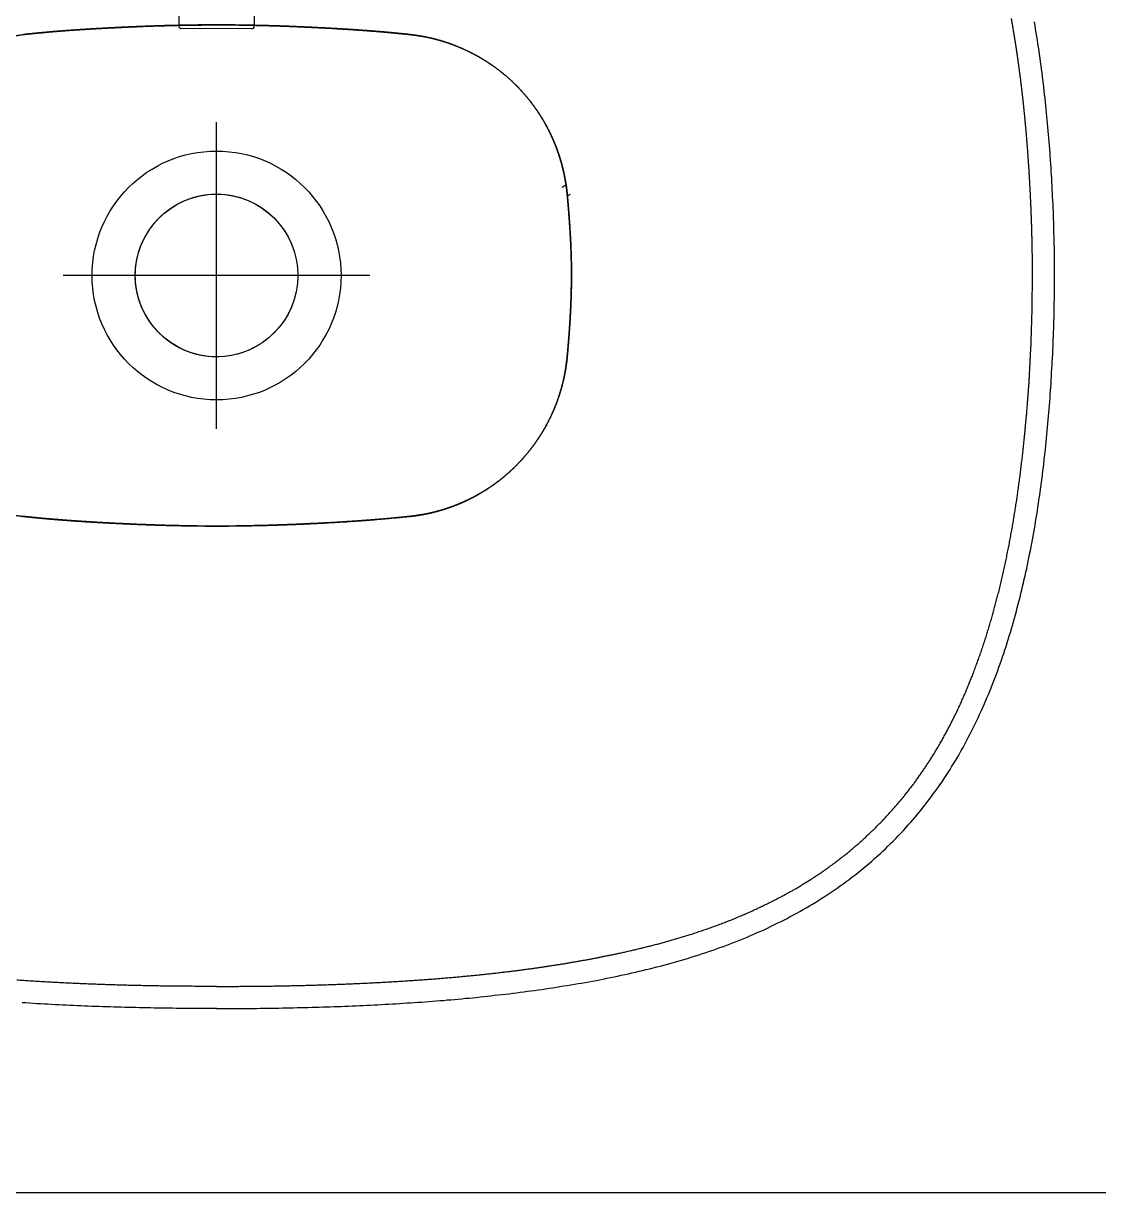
# Model space of a CAD drawing. Header units: millimetres. Extents: x 699029 to 727993, y 4486031 to 4516039.
# Drawn here: x 724199.14 to 724228.34, y 4490596.16 to 4490627.92 of the extents above; entities that cross this region are included whole.
import ezdxf

# ---------------------------------------------------------------- set-up
doc = ezdxf.new("R2010")
doc.units = ezdxf.units.MM
doc.set_wipeout_variables(frame=1)
for name, color, linetype in [('Deko_Ahsap01', 23, 'Continuous'), ('Deko_Ahsap02', 251, 'Continuous'), ('Piu_Vitrifiye', 143, 'Continuous')]:
    doc.layers.add(name, color=color, linetype=linetype)

# ---------------------------------------------------------------- blocks, each defined once
blk = doc.blocks.new('ebeveynlavabo')
at = {"layer": 'Piu_Vitrifiye'}
for p, q in [((8242.827, 560.237), (8242.724, 560.232)), ((8242.931, 560.242), (8242.827, 560.237)), ((8243.034, 560.247), (8242.931, 560.242)), ((8243.138, 560.252), (8243.034, 560.247)), ((8243.241, 560.257), (8243.138, 560.252)), ((8243.345, 560.262), (8243.241, 560.257)), ((8243.448, 560.266), (8243.345, 560.262)), ((8243.552, 560.27), (8243.448, 560.266)), ((8243.655, 560.274), (8243.552, 560.27)), ((8243.759, 560.279), (8243.655, 560.274)), ((8243.863, 560.282), (8243.759, 560.279)), ((8243.966, 560.286), (8243.863, 560.282)), ((8244.07, 560.29), (8243.966, 560.286)), ((8244.173, 560.293), (8244.07, 560.29)), ((8244.277, 560.297), (8244.173, 560.293)), ((8244.38, 560.3), (8244.277, 560.297)), ((8244.484, 560.303), (8244.38, 560.3)), ((8244.587, 560.305), (8244.484, 560.303)), ((8244.691, 560.308), (8244.587, 560.305)), ((8244.795, 560.311), (8244.691, 560.308)), ((8244.898, 560.314), (8244.795, 560.311)), ((8245.002, 560.316), (8244.898, 560.314)), ((8245.105, 560.319), (8245.002, 560.316)), ((8245.209, 560.321), (8245.105, 560.319)), ((8245.313, 560.323), (8245.209, 560.321)), ((8245.416, 560.325), (8245.313, 560.323)), ((8245.52, 560.327), (8245.416, 560.325)), ((8245.623, 560.329), (8245.52, 560.327)), ((8245.727, 560.33), (8245.623, 560.329)), ((8245.831, 560.331), (8245.727, 560.33)), ((8245.934, 560.333), (8245.831, 560.331)), ((8246.038, 560.334), (8245.934, 560.333)), ((8246.141, 560.335), (8246.038, 560.334)), ((8246.245, 560.337), (8246.141, 560.335)), ((8246.349, 560.338), (8246.245, 560.337)), ((8246.452, 560.339), (8246.349, 560.338)), ((8246.556, 560.339), (8246.452, 560.339)), ((8246.659, 560.34), (8246.556, 560.339)), ((8246.763, 560.34), (8246.659, 560.34)), ((8246.867, 560.341), (8246.763, 560.34)), ((8246.97, 560.341), (8246.867, 560.341)), ((8247.074, 560.341), (8246.97, 560.341)), ((8247.178, 560.342), (8247.074, 560.341)), ((8247.281, 560.342), (8247.178, 560.342)), ((8247.286, 560.342), (8247.39, 560.342)), ((8247.39, 560.342), (8247.494, 560.341)), ((8247.494, 560.341), (8247.597, 560.341)), ((8247.597, 560.341), (8247.701, 560.341)), ((8247.701, 560.341), (8247.804, 560.34)), ((8247.804, 560.34), (8247.908, 560.34)), ((8247.908, 560.34), (8248.012, 560.339)), ((8248.012, 560.339), (8248.115, 560.339)), ((8248.115, 560.339), (8248.219, 560.338)), ((8248.219, 560.338), (8248.323, 560.337)), ((8248.323, 560.337), (8248.426, 560.335)), ((8248.426, 560.335), (8248.53, 560.334)), ((8248.53, 560.334), (8248.633, 560.333)), ((8248.633, 560.333), (8248.737, 560.331)), ((8248.737, 560.331), (8248.841, 560.33)), ((8248.841, 560.33), (8248.944, 560.329)), ((8248.944, 560.329), (8249.048, 560.327)), ((8249.048, 560.327), (8249.151, 560.325)), ((8249.151, 560.325), (8249.255, 560.323)), ((8249.255, 560.323), (8249.359, 560.321)), ((8249.359, 560.321), (8249.462, 560.319)), ((8249.462, 560.319), (8249.566, 560.316)), ((8249.566, 560.316), (8249.669, 560.314)), ((8249.669, 560.314), (8249.773, 560.311)), ((8249.773, 560.311), (8249.877, 560.308)), ((8249.877, 560.308), (8249.98, 560.305)), ((8249.98, 560.305), (8250.084, 560.303)), ((8250.084, 560.303), (8250.187, 560.3)), ((8250.187, 560.3), (8250.291, 560.297)), ((8250.291, 560.297), (8250.394, 560.293)), ((8250.394, 560.293), (8250.498, 560.29)), ((8250.498, 560.29), (8250.601, 560.286)), ((8250.601, 560.286), (8250.705, 560.282)), ((8250.705, 560.282), (8250.809, 560.279)), ((8250.809, 560.279), (8250.912, 560.274)), ((8250.912, 560.274), (8251.016, 560.27)), ((8251.016, 560.27), (8251.119, 560.266)), ((8251.119, 560.266), (8251.223, 560.262)), ((8251.223, 560.262), (8251.326, 560.257)), ((8251.326, 560.257), (8251.43, 560.252)), ((8251.43, 560.252), (8251.533, 560.247)), ((8251.533, 560.247), (8251.637, 560.242)), ((8251.637, 560.242), (8251.74, 560.237)), ((8251.74, 560.237), (8251.844, 560.232)), ((8238.904, 559.909), (8238.802, 559.895)), ((8239.007, 559.921), (8238.904, 559.909)), ((8239.11, 559.933), (8239.007, 559.921)), ((8239.213, 559.944), (8239.11, 559.933)), ((8239.316, 559.956), (8239.213, 559.944)), ((8239.419, 559.967), (8239.316, 559.956)), ((8239.522, 559.979), (8239.419, 559.967)), ((8239.625, 559.99), (8239.522, 559.979)), ((8239.728, 560.002), (8239.625, 559.99)), ((8239.831, 560.013), (8239.728, 560.002)), ((8239.934, 560.024), (8239.831, 560.013)), ((8240.037, 560.034), (8239.934, 560.024)), ((8240.141, 560.043), (8240.037, 560.034)), ((8240.244, 560.052), (8240.141, 560.043)), ((8240.347, 560.062), (8240.244, 560.052)), ((8240.45, 560.071), (8240.347, 560.062)), ((8240.553, 560.081), (8240.45, 560.071)), ((8240.657, 560.09), (8240.553, 560.081)), ((8240.76, 560.099), (8240.657, 560.09)), ((8240.863, 560.109), (8240.76, 560.099)), ((8240.966, 560.117), (8240.863, 560.109)), ((8241.07, 560.125), (8240.966, 560.117)), ((8241.173, 560.133), (8241.07, 560.125)), ((8241.276, 560.141), (8241.173, 560.133)), ((8241.379, 560.149), (8241.276, 560.141)), ((8241.483, 560.156), (8241.379, 560.149)), ((8241.586, 560.163), (8241.483, 560.156)), ((8241.69, 560.17), (8241.586, 560.163)), ((8241.793, 560.177), (8241.69, 560.17)), ((8241.896, 560.184), (8241.793, 560.177)), ((8242, 560.19), (8241.896, 560.184)), ((8242.103, 560.197), (8242, 560.19)), ((8242.207, 560.203), (8242.103, 560.197)), ((8242.31, 560.209), (8242.207, 560.203)), ((8242.413, 560.215), (8242.31, 560.209)), ((8242.517, 560.221), (8242.413, 560.215)), ((8242.62, 560.226), (8242.517, 560.221)), ((8242.724, 560.232), (8242.62, 560.226)), ((8251.844, 560.232), (8251.947, 560.226)), ((8251.947, 560.226), (8252.051, 560.221)), ((8252.051, 560.221), (8252.154, 560.215)), ((8252.154, 560.215), (8252.258, 560.209)), ((8252.258, 560.209), (8252.361, 560.203)), ((8252.361, 560.203), (8252.464, 560.197)), ((8252.464, 560.197), (8252.568, 560.19)), ((8252.568, 560.19), (8252.671, 560.184)), ((8252.671, 560.184), (8252.775, 560.177)), ((8236.754, 559.582), (8236.652, 559.563)), ((8236.856, 559.6), (8236.754, 559.582)), ((8236.957, 559.619), (8236.856, 559.6)), ((8237.059, 559.637), (8236.957, 559.619)), ((8237.162, 559.654), (8237.059, 559.637)), ((8237.264, 559.67), (8237.162, 559.654)), ((8237.366, 559.686), (8237.264, 559.67)), ((8237.469, 559.703), (8237.366, 559.686)), ((8237.571, 559.719), (8237.469, 559.703)), ((8237.673, 559.736), (8237.571, 559.719)), ((8237.776, 559.752), (8237.673, 559.736)), ((8237.878, 559.769), (8237.776, 559.752)), ((8237.98, 559.785), (8237.878, 559.769)), ((8238.083, 559.799), (8237.98, 559.785)), ((8238.186, 559.812), (8238.083, 559.799)), ((8238.288, 559.826), (8238.186, 559.812)), ((8238.391, 559.84), (8238.288, 559.826)), ((8238.494, 559.854), (8238.391, 559.84)), ((8238.596, 559.868), (8238.494, 559.854)), ((8238.699, 559.882), (8238.596, 559.868)), ((8238.802, 559.895), (8238.699, 559.882)), ((8235.233, 559.262), (8235.132, 559.238)), ((8235.334, 559.286), (8235.233, 559.262)), ((8235.434, 559.311), (8235.334, 559.286)), ((8235.535, 559.335), (8235.434, 559.311)), ((8235.636, 559.357), (8235.535, 559.335)), ((8235.738, 559.379), (8235.636, 559.357)), ((8235.839, 559.4), (8235.738, 559.379)), ((8235.94, 559.422), (8235.839, 559.4)), ((8236.042, 559.443), (8235.94, 559.422)), ((8236.143, 559.464), (8236.042, 559.443)), ((8236.244, 559.486), (8236.143, 559.464)), ((8236.346, 559.506), (8236.244, 559.486)), ((8236.448, 559.525), (8236.346, 559.506)), ((8236.55, 559.544), (8236.448, 559.525)), ((8236.652, 559.563), (8236.55, 559.544)), ((8233.933, 558.912), (8233.833, 558.882)), ((8234.032, 558.941), (8233.933, 558.912)), ((8234.131, 558.971), (8234.032, 558.941)), ((8234.23, 559), (8234.131, 558.971)), ((8234.33, 559.03), (8234.23, 559)), ((8234.43, 559.057), (8234.33, 559.03)), ((8234.53, 559.084), (8234.43, 559.057)), ((8234.63, 559.111), (8234.53, 559.084)), ((8234.73, 559.138), (8234.63, 559.111)), ((8234.83, 559.165), (8234.73, 559.138)), ((8234.931, 559.189), (8234.83, 559.165)), ((8235.031, 559.214), (8234.931, 559.189)), ((8235.132, 559.238), (8235.031, 559.214)), ((8232.95, 558.582), (8232.853, 558.547)), ((8233.048, 558.618), (8232.95, 558.582)), ((8233.145, 558.653), (8233.048, 558.618)), ((8233.242, 558.689), (8233.145, 558.653)), ((8233.341, 558.721), (8233.242, 558.689)), ((8233.439, 558.754), (8233.341, 558.721)), ((8233.538, 558.786), (8233.439, 558.754)), ((8233.636, 558.819), (8233.538, 558.786)), ((8233.734, 558.851), (8233.636, 558.819)), ((8233.833, 558.882), (8233.734, 558.851)), ((8232.179, 558.278), (8232.085, 558.236)), ((8232.275, 558.318), (8232.179, 558.278)), ((8232.371, 558.357), (8232.275, 558.318)), ((8232.467, 558.396), (8232.371, 558.357)), ((8232.563, 558.435), (8232.467, 558.396)), ((8232.659, 558.473), (8232.563, 558.435)), ((8232.756, 558.511), (8232.659, 558.473)), ((8232.853, 558.547), (8232.756, 558.511)), ((8231.427, 557.93), (8231.334, 557.885)), ((8231.52, 557.976), (8231.427, 557.93)), ((8231.613, 558.022), (8231.52, 557.976)), ((8231.706, 558.067), (8231.613, 558.022)), ((8231.801, 558.11), (8231.706, 558.067)), ((8231.895, 558.152), (8231.801, 558.11)), ((8231.99, 558.194), (8231.895, 558.152)), ((8232.085, 558.236), (8231.99, 558.194)), ((8230.785, 557.593), (8230.694, 557.543)), ((8230.876, 557.643), (8230.785, 557.593)), ((8230.967, 557.692), (8230.876, 557.643)), ((8231.058, 557.742), (8230.967, 557.692)), ((8231.149, 557.791), (8231.058, 557.742)), ((8231.241, 557.839), (8231.149, 557.791)), ((8231.334, 557.885), (8231.241, 557.839)), ((8230.25, 557.276), (8230.163, 557.22)), ((8230.338, 557.332), (8230.25, 557.276)), ((8230.427, 557.385), (8230.338, 557.332)), ((8230.516, 557.438), (8230.427, 557.385)), ((8230.605, 557.49), (8230.516, 557.438)), ((8230.694, 557.543), (8230.605, 557.49)), ((8229.732, 556.933), (8229.647, 556.873)), ((8229.818, 556.992), (8229.732, 556.933)), ((8229.903, 557.051), (8229.818, 556.992)), ((8229.989, 557.108), (8229.903, 557.051)), ((8230.076, 557.164), (8229.989, 557.108)), ((8230.163, 557.22), (8230.076, 557.164)), ((8229.314, 556.627), (8229.231, 556.565)), ((8229.397, 556.689), (8229.314, 556.627)), ((8229.48, 556.751), (8229.397, 556.689)), ((8229.563, 556.813), (8229.48, 556.751)), ((8229.647, 556.873), (8229.563, 556.813)), ((8228.909, 556.304), (8228.831, 556.236)), ((8228.99, 556.369), (8228.909, 556.304)), ((8229.07, 556.434), (8228.99, 556.369)), ((8229.151, 556.5), (8229.07, 556.434)), ((8229.231, 556.565), (8229.151, 556.5)), ((8228.52, 555.962), (8228.445, 555.89)), ((8228.597, 556.031), (8228.52, 555.962)), ((8228.675, 556.1), (8228.597, 556.031)), ((8228.753, 556.168), (8228.675, 556.1)), ((8228.831, 556.236), (8228.753, 556.168)), ((8228.22, 555.676), (8228.148, 555.602)), ((8228.295, 555.748), (8228.22, 555.676)), ((8228.37, 555.819), (8228.295, 555.748)), ((8228.445, 555.89), (8228.37, 555.819)), ((8227.861, 555.303), (8227.791, 555.226)), ((8227.931, 555.379), (8227.861, 555.303)), ((8228.003, 555.453), (8227.931, 555.379)), ((8228.075, 555.528), (8228.003, 555.453)), ((8228.148, 555.602), (8228.075, 555.528)), ((8227.585, 554.994), (8227.518, 554.914)), ((8227.653, 555.072), (8227.585, 554.994)), ((8227.722, 555.149), (8227.653, 555.072)), ((8227.791, 555.226), (8227.722, 555.149)), ((8227.32, 554.675), (8227.256, 554.593)), ((8227.386, 554.755), (8227.32, 554.675)), ((8227.452, 554.835), (8227.386, 554.755)), ((8227.518, 554.914), (8227.452, 554.835)), ((8227.067, 554.347), (8227.006, 554.263)), ((8227.13, 554.429), (8227.067, 554.347)), ((8227.193, 554.511), (8227.13, 554.429)), ((8227.256, 554.593), (8227.193, 554.511)), ((8226.826, 554.01), (8226.767, 553.924)), ((8226.886, 554.094), (8226.826, 554.01)), ((8226.946, 554.178), (8226.886, 554.094)), ((8227.006, 554.263), (8226.946, 554.178)), ((8226.596, 553.665), (8226.54, 553.577)), ((8226.653, 553.751), (8226.596, 553.665)), ((8226.71, 553.838), (8226.653, 553.751)), ((8226.767, 553.924), (8226.71, 553.838)), ((8226.378, 553.312), (8226.324, 553.224)), ((8226.432, 553.401), (8226.378, 553.312)), ((8226.486, 553.489), (8226.432, 553.401)), ((8226.54, 553.577), (8226.486, 553.489)), ((8226.223, 553.043), (8226.172, 552.953)), ((8226.273, 553.133), (8226.223, 553.043)), ((8226.324, 553.224), (8226.273, 553.133)), ((8226.025, 552.679), (8225.978, 552.587)), ((8226.072, 552.771), (8226.025, 552.679)), ((8226.121, 552.863), (8226.072, 552.771)), ((8226.172, 552.953), (8226.121, 552.863)), ((8225.836, 552.31), (8225.793, 552.216)), ((8225.883, 552.402), (8225.836, 552.31)), ((8225.93, 552.495), (8225.883, 552.402)), ((8225.978, 552.587), (8225.93, 552.495)), ((8225.705, 552.028), (8225.661, 551.934)), ((8225.749, 552.122), (8225.705, 552.028)), ((8225.793, 552.216), (8225.749, 552.122)), ((8225.537, 551.649), (8225.496, 551.554)), ((8225.577, 551.745), (8225.537, 551.649)), ((8225.618, 551.84), (8225.577, 551.745)), ((8225.661, 551.934), (8225.618, 551.84)), ((8225.416, 551.363), (8225.377, 551.267)), ((8225.456, 551.458), (8225.416, 551.363)), ((8225.496, 551.554), (8225.456, 551.458)), ((8225.266, 550.977), (8225.229, 550.88)), ((8225.303, 551.073), (8225.266, 550.977)), ((8225.34, 551.17), (8225.303, 551.073)), ((8225.377, 551.267), (8225.34, 551.17)), ((8225.158, 550.685), (8225.124, 550.587)), ((8225.192, 550.783), (8225.158, 550.685)), ((8225.229, 550.88), (8225.192, 550.783)), ((8225.055, 550.392), (8225.021, 550.294)), ((8225.09, 550.489), (8225.055, 550.392)), ((8225.124, 550.587), (8225.09, 550.489)), ((8224.927, 549.998), (8224.895, 549.899)), ((8224.958, 550.096), (8224.927, 549.998)), ((8224.989, 550.195), (8224.958, 550.096)), ((8225.021, 550.294), (8224.989, 550.195)), ((8224.834, 549.701), (8224.805, 549.601)), ((8224.864, 549.8), (8224.834, 549.701)), ((8224.895, 549.899), (8224.864, 549.8)), ((8224.748, 549.402), (8224.719, 549.303)), ((8224.777, 549.502), (8224.748, 549.402)), ((8224.805, 549.601), (8224.777, 549.502)), ((8224.638, 549.003), (8224.612, 548.902)), ((8224.664, 549.103), (8224.638, 549.003)), ((8224.691, 549.203), (8224.664, 549.103)), ((8224.719, 549.303), (8224.691, 549.203)), ((8224.559, 548.702), (8224.535, 548.601)), ((8224.586, 548.802), (8224.559, 548.702)), ((8224.612, 548.902), (8224.586, 548.802)), ((8224.488, 548.399), (8224.465, 548.299)), ((8224.512, 548.5), (8224.488, 548.399)), ((8224.535, 548.601), (8224.512, 548.5)), ((8224.417, 548.097), (8224.394, 547.996)), ((8224.441, 548.198), (8224.417, 548.097)), ((8224.465, 548.299), (8224.441, 548.198)), ((8224.331, 547.691), (8224.31, 547.59)), ((8224.351, 547.793), (8224.331, 547.691)), ((8224.372, 547.895), (8224.351, 547.793)), ((8224.394, 547.996), (8224.372, 547.895)), ((8224.269, 547.387), (8224.248, 547.285)), ((8224.289, 547.488), (8224.269, 547.387)), ((8224.31, 547.59), (8224.289, 547.488)), ((8224.21, 547.082), (8224.192, 546.98)), ((8224.229, 547.184), (8224.21, 547.082)), ((8224.248, 547.285), (8224.229, 547.184)), ((8224.156, 546.775), (8224.138, 546.673)), ((8224.174, 546.878), (8224.156, 546.775)), ((8224.192, 546.98), (8224.174, 546.878)), ((8224.087, 546.367), (8224.072, 546.264)), ((8224.103, 546.469), (8224.087, 546.367)), ((8224.12, 546.571), (8224.103, 546.469)), ((8224.138, 546.673), (8224.12, 546.571)), ((8224.04, 546.06), (8224.025, 545.957)), ((8224.056, 546.162), (8224.04, 546.06)), ((8224.072, 546.264), (8224.056, 546.162)), ((8223.994, 545.752), (8223.98, 545.649)), ((8224.009, 545.855), (8223.994, 545.752)), ((8224.025, 545.957), (8224.009, 545.855)), ((8223.953, 545.444), (8223.94, 545.341)), ((8223.967, 545.547), (8223.953, 545.444)), ((8223.98, 545.649), (8223.967, 545.547)), ((8223.9, 545.033), (8223.889, 544.93)), ((8223.913, 545.136), (8223.9, 545.033)), ((8223.927, 545.238), (8223.913, 545.136)), ((8223.94, 545.341), (8223.927, 545.238)), ((8223.866, 544.724), (8223.854, 544.621)), ((8223.877, 544.827), (8223.866, 544.724)), ((8223.889, 544.93), (8223.877, 544.827)), ((8223.831, 544.415), (8223.82, 544.312)), ((8223.843, 544.518), (8223.831, 544.415)), ((8223.854, 544.621), (8223.843, 544.518)), ((8223.801, 544.106), (8223.791, 544.003)), ((8223.81, 544.209), (8223.801, 544.106)), ((8223.82, 544.312), (8223.81, 544.209)), ((8223.772, 543.796), (8223.763, 543.693)), ((8223.782, 543.899), (8223.772, 543.796)), ((8223.791, 544.003), (8223.782, 543.899)), ((8223.737, 543.383), (8223.729, 543.28)), ((8223.745, 543.487), (8223.737, 543.383)), ((8223.753, 543.59), (8223.745, 543.487)), ((8223.763, 543.693), (8223.753, 543.59)), ((8223.713, 543.073), (8223.705, 542.97)), ((8223.721, 543.177), (8223.713, 543.073)), ((8223.729, 543.28), (8223.721, 543.177)), ((8223.691, 542.763), (8223.685, 542.66)), ((8223.698, 542.867), (8223.691, 542.763)), ((8223.705, 542.97), (8223.698, 542.867)), ((8223.673, 542.453), (8223.667, 542.35)), ((8223.679, 542.556), (8223.673, 542.453)), ((8223.685, 542.66), (8223.679, 542.556)), ((8223.655, 542.143), (8223.649, 542.039)), ((8223.661, 542.246), (8223.655, 542.143)), ((8223.667, 542.35), (8223.661, 542.246)), ((8223.633, 541.729), (8223.629, 541.625)), ((8223.637, 541.832), (8223.633, 541.729)), ((8223.643, 541.936), (8223.637, 541.832)), ((8223.649, 542.039), (8223.643, 541.936)), ((8223.621, 541.418), (8223.617, 541.315)), ((8223.625, 541.522), (8223.621, 541.418)), ((8223.629, 541.625), (8223.625, 541.522)), ((8223.609, 541.108), (8223.605, 541.004)), ((8223.613, 541.211), (8223.609, 541.108)), ((8223.617, 541.315), (8223.613, 541.211)), ((8223.599, 540.797), (8223.597, 540.693)), ((8223.601, 540.9), (8223.599, 540.797)), ((8223.605, 541.004), (8223.601, 540.9)), ((8223.594, 540.486), (8223.592, 540.382)), ((8223.596, 540.59), (8223.594, 540.486)), ((8223.597, 540.693), (8223.596, 540.59)), ((8223.587, 540.072), (8223.585, 539.968)), ((8223.588, 540.175), (8223.587, 540.072)), ((8223.59, 540.279), (8223.588, 540.175)), ((8223.592, 540.382), (8223.59, 540.279)), ((8223.585, 539.968), (8223.584, 539.864)), ((8223.584, 539.864), (8223.584, 539.761)), ((8223.584, 539.761), (8223.585, 539.657)), ((8223.585, 539.657), (8223.585, 539.554)), ((8223.585, 539.554), (8223.586, 539.45)), ((8223.586, 539.45), (8223.586, 539.346)), ((8223.586, 539.346), (8223.587, 539.243)), ((8223.587, 539.243), (8223.587, 539.139)), ((8223.587, 539.139), (8223.587, 539.036)), ((8223.587, 539.036), (8223.588, 538.932)), ((8223.588, 538.932), (8223.59, 538.828)), ((8223.59, 538.828), (8223.593, 538.725)), ((8223.593, 538.725), (8223.595, 538.621)), ((8223.595, 538.621), (8223.598, 538.518)), ((8223.598, 538.518), (8223.601, 538.414)), ((8223.601, 538.414), (8223.603, 538.31)), ((8223.603, 538.31), (8223.606, 538.207)), ((8223.606, 538.207), (8223.609, 538.103)), ((8223.609, 538.103), (8223.611, 538)), ((8223.611, 538), (8223.615, 537.896)), ((8223.615, 537.896), (8223.619, 537.793)), ((8223.619, 537.793), (8223.624, 537.689)), ((8223.624, 537.689), (8223.629, 537.586)), ((8223.629, 537.586), (8223.634, 537.482)), ((8223.634, 537.482), (8223.639, 537.379)), ((8223.639, 537.379), (8223.643, 537.275)), ((8223.643, 537.275), (8223.648, 537.172)), ((8223.648, 537.172), (8223.653, 537.068)), ((8237.363, 537.352), (8237.275, 537.31)), ((8223.653, 537.068), (8223.658, 536.965)), ((8223.658, 536.965), (8223.664, 536.861)), ((8223.664, 536.861), (8223.671, 536.758)), ((8223.671, 536.758), (8223.678, 536.654)), ((8223.678, 536.654), (8223.685, 536.551)), ((8223.685, 536.551), (8223.692, 536.448)), ((8223.692, 536.448), (8223.698, 536.344)), ((8223.698, 536.344), (8223.705, 536.241)), ((8223.705, 536.241), (8223.712, 536.137)), ((8223.712, 536.137), (8223.719, 536.034)), ((8223.719, 536.034), (8223.727, 535.931)), ((8223.727, 535.931), (8223.736, 535.827)), ((8223.736, 535.827), (8223.745, 535.724)), ((8223.745, 535.724), (8223.754, 535.621)), ((8223.754, 535.621), (8223.763, 535.518)), ((8223.763, 535.518), (8223.772, 535.415)), ((8223.772, 535.415), (8223.781, 535.311)), ((8223.781, 535.311), (8223.791, 535.208)), ((8223.791, 535.208), (8223.8, 535.105)), ((8223.8, 535.105), (8223.809, 535.002)), ((8223.809, 535.002), (8223.82, 534.899)), ((8223.82, 534.899), (8223.831, 534.796)), ((8223.831, 534.796), (8223.843, 534.693)), ((8223.843, 534.693), (8223.855, 534.59)), ((8223.855, 534.59), (8223.866, 534.487)), ((8223.866, 534.487), (8223.878, 534.384)), ((8223.878, 534.384), (8223.89, 534.281)), ((8223.89, 534.281), (8223.901, 534.178)), ((8223.901, 534.178), (8223.913, 534.075)), ((8223.913, 534.075), (8223.925, 533.972)), ((8223.925, 533.972), (8223.939, 533.869)), ((8223.939, 533.869), (8223.953, 533.767)), ((8223.953, 533.767), (8223.967, 533.664)), ((8223.967, 533.664), (8223.981, 533.561)), ((8223.981, 533.561), (8223.995, 533.459)), ((8223.995, 533.459), (8224.009, 533.356)), ((8224.009, 533.356), (8224.023, 533.253)), ((8224.023, 533.253), (8224.039, 533.151)), ((8224.039, 533.151), (8224.055, 533.049)), ((8224.055, 533.049), (8224.072, 532.946)), ((8224.072, 532.946), (8224.088, 532.844)), ((8224.088, 532.844), (8224.104, 532.742)), ((8224.104, 532.742), (8224.12, 532.639)), ((8224.12, 532.639), (8224.136, 532.537)), ((8224.136, 532.537), (8224.155, 532.435))]:
    blk.add_line(p, q, dxfattribs=at)
at = {"layer": 'Piu_Vitrifiye', "ltscale": 2}
for p, q in [((8247.284, 543.941), (8247.284, 535.271)), ((8242.946, 539.606), (8251.616, 539.606))]:
    blk.add_line(p, q, dxfattribs=at)
at = {"layer": 'Piu_Vitrifiye', "color": 155, "linetype": 'Continuous', "lineweight": 18}
blk.add_line((8247.281, 535.937), (8247.281, 536.106), dxfattribs=at)
at = {"layer": 'Piu_Vitrifiye'}
for radius in [3.519, 2.3]:
    blk.add_circle((8247.281, 539.606), radius, dxfattribs=at)
at = {"layer": 'Piu_Vitrifiye', "color": 155, "linetype": 'Continuous', "lineweight": 18}
for start, end in [(90, 180), (0, 90)]:
    blk.add_arc((8247.281, 539.606), 2.3, start, end, dxfattribs=at)
at = {"layer": 'Piu_Vitrifiye'}
for points in [[(8242.283, 559.58), (8241.64, 559.539)], [(8242.927, 559.615), (8242.283, 559.58)], [(8243.612, 559.646), (8242.927, 559.615)], [(8244.297, 559.671), (8243.612, 559.646)], [(8245.022, 559.691), (8244.297, 559.671)], [(8245.748, 559.704), (8245.022, 559.691)], [(8246.515, 559.712), (8245.748, 559.704)], [(8247.281, 559.716), (8246.515, 559.712)], [(8247.286, 559.716), (8248.053, 559.712)], [(8248.053, 559.712), (8248.819, 559.704)], [(8248.819, 559.704), (8249.545, 559.691)], [(8249.545, 559.691), (8250.271, 559.671)], [(8250.271, 559.671), (8250.956, 559.646)], [(8250.956, 559.646), (8251.64, 559.615)], [(8251.64, 559.615), (8252.284, 559.58)], [(8252.284, 559.58), (8252.927, 559.539)], [(8238.795, 559.266), (8238.277, 559.196)], [(8239.315, 559.328), (8238.795, 559.266)], [(8239.875, 559.389), (8239.315, 559.328)], [(8240.436, 559.443), (8239.875, 559.389)], [(8241.038, 559.494), (8240.436, 559.443)], [(8241.64, 559.539), (8241.038, 559.494)], [(8236.694, 558.938), (8235.908, 558.779)], [(8237.484, 559.076), (8236.694, 558.938)], [(8238.277, 559.196), (8237.484, 559.076)], [(8235.39, 558.661), (8234.874, 558.533)], [(8235.908, 558.779), (8235.39, 558.661)], [(8234.362, 558.392), (8233.853, 558.237)], [(8234.874, 558.533), (8234.362, 558.392)], [(8233.293, 558.047), (8232.739, 557.838)], [(8233.853, 558.237), (8233.293, 558.047)], [(8232.194, 557.607), (8231.659, 557.355)], [(8232.739, 557.838), (8232.194, 557.607)], [(8231.659, 557.355), (8231.271, 557.154)], [(8230.89, 556.941), (8230.517, 556.714)], [(8231.271, 557.154), (8230.89, 556.941)], [(8230.517, 556.714), (8230.153, 556.474)], [(8230.153, 556.474), (8229.798, 556.219)], [(8229.443, 555.943), (8229.1, 555.651)], [(8229.798, 556.219), (8229.443, 555.943)], [(8229.1, 555.651), (8228.769, 555.346)], [(8228.769, 555.346), (8228.451, 555.027)], [(8228.451, 555.027), (8228.146, 554.696)], [(8228.146, 554.696), (8227.85, 554.346)], [(8227.85, 554.346), (8227.569, 553.985)], [(8227.569, 553.985), (8227.303, 553.612)], [(8227.303, 553.612), (8227.052, 553.23)], [(8227.052, 553.23), (8226.816, 552.838)], [(8226.816, 552.838), (8226.557, 552.364)], [(8226.557, 552.364), (8226.317, 551.88)], [(8226.317, 551.88), (8226.097, 551.386)], [(8226.097, 551.386), (8225.894, 550.886)], [(8225.894, 550.886), (8225.687, 550.323)], [(8225.687, 550.323), (8225.499, 549.754)], [(8225.499, 549.754), (8225.329, 549.18)], [(8225.329, 549.18), (8225.175, 548.601)], [(8225.175, 548.601), (8225.017, 547.936)], [(8225.017, 547.936), (8224.878, 547.268)], [(8224.878, 547.268), (8224.756, 546.596)], [(8245.45, 546.661), (8245.908, 546.675)], [(8246.521, 546.689), (8245.762, 546.671)], [(8245.908, 546.675), (8246.365, 546.686)], [(8246.365, 546.686), (8246.823, 546.693)], [(8247.28, 546.695), (8246.521, 546.689)], [(8246.823, 546.693), (8247.28, 546.695)], [(8247.281, 546.695), (8247.28, 546.695)], [(8247.28, 546.695), (8247.282, 546.695)], [(8247.283, 546.695), (8247.281, 546.695)], [(8247.282, 546.695), (8247.74, 546.693)], [(8248.041, 546.689), (8247.283, 546.695)], [(8247.74, 546.693), (8248.197, 546.686)], [(8248.8, 546.671), (8248.041, 546.689)], [(8248.197, 546.686), (8248.655, 546.675)], [(8248.655, 546.675), (8249.112, 546.661)], [(8224.756, 546.596), (8224.649, 545.921)], [(8241.196, 546.316), (8241.403, 546.36)], [(8241.365, 546.352), (8241.253, 546.329)], [(8241.478, 546.374), (8241.365, 546.352)], [(8241.403, 546.36), (8241.611, 546.394)], [(8241.591, 546.392), (8241.478, 546.374)], [(8241.705, 546.408), (8241.591, 546.392)], [(8241.611, 546.394), (8241.82, 546.422)], [(8241.82, 546.422), (8241.705, 546.408)], [(8242.438, 546.48), (8241.82, 546.422)], [(8241.82, 546.422), (8241.866, 546.427)], [(8241.866, 546.427), (8241.912, 546.431)], [(8241.912, 546.431), (8241.969, 546.437)], [(8241.969, 546.437), (8242.026, 546.443)], [(8242.026, 546.443), (8242.14, 546.454)], [(8242.14, 546.454), (8242.253, 546.465)], [(8242.253, 546.465), (8242.481, 546.486)], [(8243.056, 546.533), (8242.438, 546.48)], [(8242.481, 546.486), (8242.709, 546.505)], [(8242.709, 546.505), (8242.937, 546.523)], [(8242.937, 546.523), (8243.165, 546.54)], [(8243.638, 546.572), (8243.056, 546.533)], [(8243.165, 546.54), (8243.394, 546.556)], [(8243.394, 546.556), (8243.622, 546.571)], [(8243.622, 546.571), (8243.921, 546.59)], [(8244.221, 546.606), (8243.638, 546.572)], [(8243.921, 546.59), (8244.221, 546.606)], [(8244.607, 546.626), (8244.221, 546.606)], [(8244.221, 546.606), (8244.378, 546.615)], [(8244.378, 546.615), (8244.536, 546.622)], [(8244.536, 546.622), (8244.993, 546.643)], [(8244.994, 546.643), (8244.607, 546.626)], [(8244.993, 546.643), (8245.45, 546.661)], [(8245.378, 546.659), (8244.994, 546.643)], [(8245.762, 546.671), (8245.378, 546.659)], [(8249.184, 546.659), (8248.8, 546.671)], [(8249.112, 546.661), (8249.569, 546.643)], [(8249.568, 546.643), (8249.184, 546.659)], [(8249.955, 546.626), (8249.568, 546.643)], [(8249.569, 546.643), (8250.027, 546.622)], [(8250.341, 546.606), (8249.955, 546.626)], [(8250.027, 546.622), (8250.184, 546.615)], [(8250.184, 546.615), (8250.341, 546.606)], [(8250.341, 546.606), (8250.641, 546.59)], [(8250.568, 546.594), (8250.341, 546.606)], [(8250.794, 546.581), (8250.568, 546.594)], [(8250.641, 546.59), (8250.94, 546.571)], [(8251.027, 546.567), (8250.794, 546.581)], [(8250.94, 546.571), (8251.169, 546.556)], [(8251.259, 546.551), (8251.027, 546.567)], [(8251.169, 546.556), (8251.397, 546.54)], [(8251.499, 546.534), (8251.259, 546.551)], [(8251.397, 546.54), (8251.625, 546.523)], [(8251.738, 546.516), (8251.499, 546.534)], [(8251.625, 546.523), (8251.853, 546.505)], [(8251.985, 546.496), (8251.738, 546.516)], [(8251.853, 546.505), (8252.081, 546.486)], [(8252.232, 546.473), (8251.985, 546.496)], [(8252.081, 546.486), (8252.309, 546.465)], [(8252.487, 546.448), (8252.232, 546.473)], [(8252.309, 546.465), (8252.423, 546.454)], [(8252.423, 546.454), (8252.536, 546.443)], [(8252.743, 546.422), (8252.487, 546.448)], [(8252.536, 546.443), (8252.593, 546.437)], [(8252.593, 546.437), (8252.65, 546.431)], [(8252.65, 546.431), (8252.696, 546.427)], [(8252.696, 546.427), (8252.743, 546.422)], [(8252.743, 546.422), (8252.764, 546.419)], [(8252.961, 546.391), (8252.743, 546.422)], [(8240.212, 545.972), (8240.321, 546.021)], [(8240.388, 546.05), (8240.284, 546.005)], [(8240.321, 546.021), (8240.431, 546.068)], [(8240.493, 546.093), (8240.388, 546.05)], [(8240.431, 546.068), (8240.485, 546.091)], [(8240.485, 546.091), (8240.54, 546.112)], [(8240.598, 546.134), (8240.493, 546.093)], [(8240.54, 546.112), (8240.595, 546.133)], [(8240.595, 546.133), (8240.651, 546.154)], [(8240.705, 546.173), (8240.598, 546.134)], [(8240.651, 546.154), (8240.821, 546.211)], [(8240.813, 546.209), (8240.705, 546.173)], [(8240.922, 546.242), (8240.813, 546.209)], [(8240.821, 546.211), (8240.992, 546.263)], [(8241.031, 546.274), (8240.922, 546.242)], [(8240.992, 546.263), (8241.196, 546.316)], [(8241.142, 546.302), (8241.031, 546.274)], [(8241.253, 546.329), (8241.142, 546.302)], [(8224.649, 545.921), (8224.556, 545.244)], [(8239.69, 545.686), (8239.596, 545.625)], [(8239.649, 545.66), (8239.832, 545.772)], [(8239.786, 545.744), (8239.69, 545.686)], [(8239.883, 545.801), (8239.786, 545.744)], [(8239.832, 545.772), (8239.925, 545.825)], [(8239.981, 545.855), (8239.883, 545.801)], [(8239.925, 545.825), (8240.02, 545.876)], [(8240.081, 545.907), (8239.981, 545.855)], [(8240.02, 545.876), (8240.115, 545.925)], [(8240.182, 545.957), (8240.081, 545.907)], [(8240.115, 545.925), (8240.212, 545.972)], [(8240.284, 546.005), (8240.182, 545.957)], [(8239.026, 545.189), (8239.244, 545.371)], [(8239.234, 545.363), (8239.148, 545.293)], [(8239.322, 545.432), (8239.234, 545.363)], [(8239.244, 545.371), (8239.471, 545.541)], [(8239.412, 545.498), (8239.322, 545.432)], [(8239.503, 545.563), (8239.412, 545.498)], [(8239.471, 545.541), (8239.649, 545.66)], [(8239.596, 545.625), (8239.503, 545.563)], [(8224.556, 545.244), (8224.475, 544.566)], [(8238.819, 544.994), (8239.026, 545.189)], [(8238.899, 545.072), (8238.819, 544.994)], [(8238.98, 545.147), (8238.899, 545.072)], [(8239.063, 545.221), (8238.98, 545.147)], [(8239.148, 545.293), (8239.063, 545.221)], [(8238.435, 544.565), (8238.621, 544.785)], [(8238.669, 544.838), (8238.525, 544.675)], [(8238.621, 544.785), (8238.819, 544.994)], [(8238.819, 544.994), (8238.669, 544.838)], [(8224.475, 544.566), (8224.378, 543.577)], [(8238.389, 544.506), (8238.26, 544.332)], [(8238.261, 544.334), (8238.435, 544.565)], [(8238.525, 544.675), (8238.389, 544.506)], [(8237.956, 543.845), (8238.102, 544.094)], [(8238.139, 544.152), (8238.026, 543.967)], [(8238.102, 544.094), (8238.261, 544.334)], [(8238.26, 544.332), (8238.139, 544.152)], [(8237.921, 543.778), (8237.824, 543.584)], [(8237.826, 543.588), (8237.956, 543.845)], [(8238.026, 543.967), (8237.921, 543.778)], [(8224.378, 543.577), (8224.303, 542.586)], [(8237.736, 543.386), (8237.656, 543.185)], [(8237.658, 543.188), (8237.737, 543.39)], [(8237.824, 543.584), (8237.736, 543.386)], [(8237.737, 543.39), (8237.826, 543.588)], [(8237.656, 543.185), (8237.586, 542.98)], [(8237.587, 542.983), (8237.658, 543.188)], [(8237.524, 542.773), (8237.471, 542.563)], [(8237.472, 542.565), (8237.525, 542.776)], [(8237.586, 542.98), (8237.524, 542.773)], [(8237.525, 542.776), (8237.587, 542.983)], [(8224.303, 542.586), (8224.251, 541.594)], [(8237.471, 542.563), (8237.427, 542.351)], [(8237.428, 542.353), (8237.472, 542.565)], [(8237.395, 542.138), (8237.368, 541.923)], [(8237.379, 542.031), (8237.386, 542.085)], [(8237.386, 542.085), (8237.393, 542.139)], [(8237.393, 542.139), (8237.401, 542.192)], [(8237.427, 542.351), (8237.395, 542.138)], [(8237.401, 542.192), (8237.409, 542.246)], [(8237.409, 542.246), (8237.418, 542.299)], [(8237.418, 542.299), (8237.428, 542.353)], [(8237.333, 541.539), (8237.368, 541.923)], [(8237.35, 541.73), (8237.334, 541.538)], [(8237.368, 541.923), (8237.35, 541.73)], [(8237.368, 541.923), (8237.373, 541.977)], [(8237.373, 541.977), (8237.379, 542.031)], [(8224.251, 541.594), (8224.219, 540.601)], [(8237.304, 541.154), (8237.333, 541.539)], [(8237.334, 541.538), (8237.318, 541.346)], [(8237.304, 541.154), (8237.281, 540.781)], [(8237.283, 540.838), (8237.304, 541.154)], [(8237.318, 541.346), (8237.304, 541.154)], [(8237.281, 540.781), (8237.262, 540.408)], [(8237.266, 540.521), (8237.283, 540.838)], [(8224.219, 540.601), (8224.209, 539.608)], [(8237.25, 540.064), (8237.266, 540.521)], [(8237.262, 540.408), (8237.25, 540.007)], [(8237.244, 539.606), (8237.25, 540.064)], [(8237.25, 540.007), (8237.244, 539.606)], [(8224.209, 539.608), (8224.209, 539.606)], [(8224.209, 539.606), (8224.21, 539.339)], [(8237.244, 539.606), (8237.246, 539.402)], [(8237.25, 539.148), (8237.244, 539.606)], [(8237.246, 539.402), (8237.249, 539.199)], [(8224.21, 539.339), (8224.212, 539.073)], [(8224.212, 539.073), (8224.216, 538.81)], [(8237.249, 539.199), (8237.254, 539.002)], [(8237.266, 538.691), (8237.25, 539.148)], [(8224.216, 538.81), (8224.222, 538.548)], [(8237.254, 539.002), (8237.261, 538.805)], [(8237.261, 538.805), (8237.27, 538.615)], [(8224.222, 538.548), (8224.228, 538.29)], [(8237.292, 538.234), (8237.266, 538.691)], [(8237.27, 538.615), (8237.28, 538.425)], [(8237.28, 538.425), (8237.292, 538.242)], [(8224.228, 538.29), (8224.237, 538.032)], [(8237.292, 538.242), (8237.304, 538.058)], [(8237.325, 537.778), (8237.292, 538.234)], [(8224.237, 538.032), (8224.246, 537.778)], [(8224.246, 537.778), (8224.257, 537.525)], [(8237.304, 538.058), (8237.318, 537.873)], [(8237.318, 537.873), (8237.332, 537.688)], [(8237.335, 537.664), (8237.325, 537.778)], [(8224.257, 537.525), (8224.269, 537.275)], [(8237.332, 537.688), (8237.35, 537.489)], [(8237.344, 537.55), (8237.335, 537.664)], [(8237.354, 537.436), (8237.344, 537.55)], [(8237.35, 537.489), (8237.368, 537.289)], [(8237.365, 537.322), (8237.354, 537.436)], [(8224.269, 537.275), (8224.282, 537.026)], [(8237.37, 537.265), (8237.365, 537.322)], [(8237.368, 537.289), (8237.381, 537.175)], [(8237.376, 537.208), (8237.37, 537.265)], [(8237.383, 537.151), (8237.376, 537.208)], [(8237.381, 537.175), (8237.396, 537.06)], [(8237.39, 537.094), (8237.383, 537.151)], [(8237.407, 536.981), (8237.39, 537.094)], [(8237.504, 537.108), (8237.435, 537.064)], [(8224.282, 537.026), (8224.296, 536.782)], [(8224.296, 536.782), (8224.311, 536.537)], [(8237.396, 537.06), (8237.414, 536.947)], [(8237.426, 536.868), (8237.407, 536.981)], [(8237.435, 537.064), (8237.414, 537.05)], [(8237.414, 536.947), (8237.434, 536.833)], [(8237.472, 536.644), (8237.426, 536.868)], [(8237.434, 536.833), (8237.457, 536.721)], [(8224.311, 536.537), (8224.328, 536.297)], [(8237.457, 536.721), (8237.482, 536.609)], [(8237.529, 536.422), (8237.472, 536.644)], [(8237.482, 536.609), (8237.51, 536.498)], [(8237.51, 536.498), (8237.541, 536.387)], [(8237.595, 536.203), (8237.529, 536.422)], [(8224.328, 536.297), (8224.345, 536.056)], [(8237.541, 536.387), (8237.574, 536.277)], [(8237.574, 536.277), (8237.609, 536.168)], [(8237.671, 535.988), (8237.595, 536.203)], [(8237.609, 536.168), (8237.647, 536.06)], [(8224.345, 536.056), (8224.364, 535.821)], [(8224.364, 535.821), (8224.383, 535.585)], [(8237.647, 536.06), (8237.687, 535.953)], [(8237.757, 535.776), (8237.671, 535.988)], [(8237.687, 535.953), (8237.729, 535.847)], [(8237.729, 535.847), (8237.774, 535.742)], [(8237.853, 535.568), (8237.757, 535.776)], [(8224.383, 535.585), (8224.404, 535.354)], [(8237.774, 535.742), (8237.822, 535.638)], [(8237.822, 535.638), (8237.871, 535.535)], [(8237.958, 535.365), (8237.853, 535.568)], [(8237.871, 535.535), (8237.923, 535.433)], [(8237.923, 535.433), (8237.977, 535.333)], [(8224.404, 535.354), (8224.426, 535.122)], [(8224.426, 535.122), (8224.448, 534.896)], [(8238.072, 535.166), (8237.958, 535.365)], [(8237.977, 535.333), (8238.033, 535.234)], [(8238.033, 535.234), (8238.092, 535.136)], [(8238.196, 534.974), (8238.072, 535.166)], [(8238.092, 535.136), (8238.153, 535.04)], [(8224.448, 534.896), (8224.472, 534.669)], [(8238.153, 535.04), (8238.216, 534.945)], [(8238.328, 534.787), (8238.196, 534.974)], [(8238.216, 534.945), (8238.281, 534.852)], [(8238.281, 534.852), (8238.348, 534.76)], [(8238.468, 534.606), (8238.328, 534.787)], [(8224.472, 534.669), (8224.497, 534.447)], [(8224.497, 534.447), (8224.523, 534.225)], [(8238.348, 534.76), (8238.417, 534.67)], [(8238.417, 534.67), (8238.488, 534.582)], [(8238.616, 534.432), (8238.468, 534.606)], [(8238.488, 534.582), (8238.561, 534.495)], [(8238.561, 534.495), (8238.636, 534.41)], [(8224.523, 534.225), (8224.55, 534.007)], [(8238.773, 534.265), (8238.616, 534.432)], [(8238.636, 534.41), (8238.713, 534.327)], [(8238.713, 534.327), (8238.792, 534.245)], [(8238.936, 534.105), (8238.773, 534.265)], [(8238.792, 534.245), (8238.941, 534.101)], [(8224.55, 534.007), (8224.579, 533.79)], [(8224.579, 533.79), (8224.608, 533.577)], [(8239.107, 533.953), (8238.936, 534.105)], [(8238.941, 534.101), (8239.096, 533.962)], [(8239.096, 533.962), (8239.259, 533.83)], [(8239.285, 533.809), (8239.107, 533.953)], [(8239.259, 533.83), (8239.427, 533.704)], [(8239.469, 533.673), (8239.285, 533.809)], [(8224.608, 533.577), (8224.638, 533.364)], [(8239.427, 533.704), (8239.601, 533.585)], [(8239.659, 533.546), (8239.469, 533.673)], [(8239.601, 533.585), (8239.78, 533.472)], [(8239.855, 533.427), (8239.659, 533.546)], [(8239.78, 533.472), (8239.966, 533.367)], [(8224.638, 533.364), (8224.669, 533.155)], [(8224.669, 533.155), (8224.702, 532.947)], [(8240.056, 533.318), (8239.855, 533.427)], [(8239.966, 533.367), (8240.155, 533.27)], [(8240.262, 533.218), (8240.056, 533.318)], [(8240.155, 533.27), (8240.351, 533.18)], [(8240.472, 533.127), (8240.262, 533.218)], [(8240.351, 533.18), (8240.55, 533.099)], [(8240.686, 533.046), (8240.472, 533.127)], [(8224.702, 532.947), (8224.735, 532.743)], [(8240.55, 533.099), (8240.753, 533.025)], [(8240.903, 532.975), (8240.686, 533.046)], [(8240.753, 533.025), (8240.96, 532.96)], [(8241.124, 532.914), (8240.903, 532.975)], [(8240.96, 532.96), (8241.171, 532.904)], [(8241.347, 532.863), (8241.124, 532.914)], [(8241.171, 532.904), (8241.384, 532.857)], [(8241.543, 532.827), (8241.347, 532.863)], [(8241.384, 532.857), (8241.602, 532.821)], [(8241.742, 532.799), (8241.543, 532.827)], [(8241.602, 532.821), (8241.82, 532.79)], [(8241.77, 532.796), (8241.742, 532.799)], [(8241.798, 532.793), (8241.77, 532.796)], [(8241.855, 532.786), (8241.798, 532.793)], [(8241.82, 532.79), (8242.075, 532.764)], [(8241.912, 532.78), (8241.855, 532.786)], [(8252.488, 532.764), (8252.743, 532.79)], [(8252.741, 532.79), (8252.661, 532.781)], [(8253.08, 532.839), (8252.741, 532.79)], [(8252.743, 532.79), (8252.743, 532.79)], [(8224.735, 532.743), (8224.769, 532.54)], [(8224.769, 532.54), (8224.804, 532.341)], [(8241.969, 532.775), (8241.912, 532.78)], [(8242.026, 532.769), (8241.969, 532.775)], [(8242.14, 532.758), (8242.026, 532.769)], [(8242.075, 532.764), (8242.33, 532.739)], [(8242.254, 532.747), (8242.14, 532.758)], [(8242.481, 532.726), (8242.254, 532.747)], [(8242.33, 532.739), (8242.577, 532.716)], [(8242.709, 532.707), (8242.481, 532.726)], [(8242.577, 532.716), (8242.824, 532.696)], [(8242.937, 532.689), (8242.709, 532.707)], [(8242.824, 532.696), (8243.063, 532.678)], [(8243.166, 532.672), (8242.937, 532.689)], [(8243.063, 532.678), (8243.303, 532.661)], [(8243.394, 532.656), (8243.166, 532.672)], [(8243.303, 532.661), (8243.535, 532.645)], [(8243.622, 532.641), (8243.394, 532.656)], [(8243.535, 532.645), (8243.768, 532.631)], [(8243.85, 532.627), (8243.622, 532.641)], [(8243.768, 532.631), (8243.994, 532.618)], [(8244.079, 532.613), (8243.85, 532.627)], [(8243.994, 532.618), (8244.221, 532.606)], [(8244.307, 532.601), (8244.079, 532.613)], [(8244.221, 532.606), (8244.608, 532.586)], [(8244.536, 532.59), (8244.307, 532.601)], [(8244.993, 532.569), (8244.536, 532.59)], [(8244.608, 532.586), (8244.994, 532.569)], [(8245.45, 532.551), (8244.993, 532.569)], [(8244.994, 532.569), (8245.378, 532.553)], [(8245.378, 532.553), (8245.763, 532.541)], [(8245.908, 532.537), (8245.45, 532.551)], [(8245.763, 532.541), (8246.521, 532.523)], [(8246.365, 532.526), (8245.908, 532.537)], [(8246.823, 532.519), (8246.365, 532.526)], [(8246.521, 532.523), (8247.28, 532.517)], [(8247.281, 532.517), (8246.823, 532.519)], [(8247.28, 532.517), (8247.281, 532.517)], [(8248.302, 532.528), (8247.281, 532.517)], [(8247.281, 532.517), (8247.283, 532.517)], [(8247.283, 532.517), (8248.041, 532.523)], [(8248.041, 532.523), (8248.8, 532.541)], [(8249.322, 532.558), (8248.302, 532.528)], [(8248.8, 532.541), (8249.184, 532.554)], [(8249.184, 532.554), (8249.568, 532.569)], [(8250.341, 532.606), (8249.322, 532.558)], [(8249.568, 532.569), (8249.954, 532.585)], [(8249.954, 532.585), (8250.34, 532.606)], [(8250.34, 532.606), (8250.341, 532.606)], [(8250.343, 532.606), (8250.341, 532.606)], [(8250.341, 532.606), (8250.341, 532.606)], [(8250.341, 532.606), (8250.342, 532.606)], [(8250.342, 532.606), (8250.343, 532.606)], [(8250.343, 532.606), (8250.569, 532.619)], [(8250.344, 532.606), (8250.343, 532.606)], [(8250.627, 532.622), (8250.344, 532.606)], [(8250.569, 532.619), (8250.795, 532.631)], [(8250.91, 532.638), (8250.627, 532.622)], [(8250.795, 532.631), (8251.028, 532.645)], [(8251.204, 532.657), (8250.91, 532.638)], [(8251.028, 532.645), (8251.26, 532.661)], [(8251.497, 532.677), (8251.204, 532.657)], [(8251.26, 532.661), (8251.499, 532.678)], [(8251.803, 532.701), (8251.497, 532.677)], [(8251.499, 532.678), (8251.739, 532.696)], [(8251.739, 532.696), (8251.986, 532.716)], [(8252.107, 532.727), (8251.803, 532.701)], [(8251.986, 532.716), (8252.232, 532.739)], [(8252.265, 532.742), (8252.107, 532.727)], [(8252.232, 532.739), (8252.488, 532.764)], [(8252.422, 532.757), (8252.265, 532.742)], [(8252.502, 532.765), (8252.422, 532.757)], [(8252.581, 532.773), (8252.502, 532.765)], [(8252.661, 532.781), (8252.581, 532.773)]]:
    blk.add_open_spline(points, degree=1, dxfattribs=at)
at = {"layer": 'Piu_Vitrifiye', "color": 155, "linetype": 'Continuous', "lineweight": 18}
for points in [[(8246.257, 541.666), (8246.452, 541.751)], [(8246.452, 541.751), (8246.653, 541.818)], [(8246.653, 541.818), (8246.859, 541.867)], [(8246.859, 541.867), (8247.069, 541.896)], [(8247.069, 541.896), (8247.281, 541.906)], [(8247.395, 541.903), (8247.281, 541.906)], [(8247.281, 541.906), (8247.493, 541.896)], [(8247.508, 541.895), (8247.395, 541.903)], [(8247.493, 541.896), (8247.703, 541.867)], [(8247.619, 541.881), (8247.508, 541.895)], [(8247.73, 541.862), (8247.619, 541.881)], [(8247.703, 541.867), (8247.91, 541.818)], [(8247.861, 541.832), (8247.73, 541.862)], [(8247.991, 541.794), (8247.861, 541.832)], [(8247.91, 541.818), (8248.111, 541.751)], [(8248.076, 541.764), (8247.991, 541.794)], [(8248.161, 541.731), (8248.076, 541.764)], [(8248.111, 541.751), (8248.305, 541.666)], [(8248.338, 541.649), (8248.161, 541.731)], [(8245.733, 541.307), (8245.896, 541.442)], [(8245.896, 541.442), (8246.072, 541.562)], [(8246.072, 541.562), (8246.257, 541.666)], [(8248.305, 541.666), (8248.49, 541.562)], [(8248.505, 541.554), (8248.338, 541.649)], [(8248.49, 541.562), (8248.666, 541.442)], [(8248.597, 541.493), (8248.505, 541.554)], [(8248.686, 541.428), (8248.597, 541.493)], [(8248.666, 541.442), (8248.83, 541.307)], [(8248.799, 541.334), (8248.686, 541.428)], [(8245.446, 540.993), (8245.582, 541.156)], [(8245.582, 541.156), (8245.733, 541.307)], [(8248.908, 541.232), (8248.799, 541.334)], [(8248.83, 541.307), (8248.98, 541.156)], [(8249.039, 541.089), (8248.908, 541.232)], [(8248.98, 541.156), (8249.116, 540.993)], [(8249.158, 540.937), (8249.039, 541.089)], [(8245.223, 540.632), (8245.326, 540.818)], [(8245.326, 540.818), (8245.446, 540.993)], [(8249.116, 540.993), (8249.236, 540.818)], [(8249.219, 540.846), (8249.158, 540.937)], [(8249.276, 540.752), (8249.219, 540.846)], [(8249.236, 540.818), (8249.34, 540.632)], [(8249.345, 540.622), (8249.276, 540.752)], [(8245.069, 540.236), (8245.137, 540.438)], [(8245.137, 540.438), (8245.223, 540.632)], [(8249.34, 540.632), (8249.426, 540.438)], [(8249.406, 540.486), (8249.345, 540.622)], [(8249.483, 540.273), (8249.406, 540.486)], [(8249.426, 540.438), (8249.493, 540.236)], [(8245.02, 540.029), (8245.069, 540.236)], [(8249.537, 540.055), (8249.483, 540.273)], [(8249.493, 540.236), (8249.542, 540.029)], [(8244.981, 539.606), (8244.991, 539.818)], [(8244.991, 539.818), (8245.02, 540.029)], [(8249.557, 539.944), (8249.537, 540.055)], [(8249.542, 540.029), (8249.571, 539.818)], [(8249.57, 539.833), (8249.557, 539.944)], [(8249.578, 539.72), (8249.57, 539.833)], [(8249.571, 539.818), (8249.581, 539.606)], [(8244.981, 539.606), (8244.99, 539.405)], [(8244.981, 539.606), (8244.984, 539.492)], [(8244.99, 539.405), (8244.981, 539.606)], [(8244.984, 539.492), (8244.992, 539.379)], [(8244.99, 539.405), (8245.016, 539.206)], [(8245.016, 539.206), (8244.99, 539.405)], [(8249.546, 539.206), (8249.572, 539.405)], [(8249.572, 539.405), (8249.546, 539.206)], [(8249.57, 539.379), (8249.578, 539.492)], [(8249.572, 539.405), (8249.581, 539.606)], [(8249.581, 539.606), (8249.572, 539.405)], [(8249.581, 539.606), (8249.578, 539.72)], [(8249.578, 539.492), (8249.581, 539.606)], [(8244.992, 539.379), (8245.006, 539.268)], [(8245.006, 539.268), (8245.025, 539.157)], [(8245.016, 539.206), (8245.06, 539.01)], [(8245.06, 539.01), (8245.016, 539.206)], [(8245.025, 539.157), (8245.08, 538.939)], [(8249.483, 538.939), (8249.537, 539.157)], [(8249.503, 539.01), (8249.546, 539.206)], [(8249.546, 539.206), (8249.503, 539.01)], [(8249.537, 539.157), (8249.556, 539.268)], [(8249.556, 539.268), (8249.57, 539.379)], [(8245.06, 539.01), (8245.12, 538.819)], [(8245.12, 538.819), (8245.06, 539.01)], [(8245.08, 538.939), (8245.156, 538.726)], [(8245.12, 538.819), (8245.197, 538.634)], [(8245.197, 538.634), (8245.12, 538.819)], [(8249.365, 538.634), (8249.442, 538.819)], [(8249.442, 538.819), (8249.365, 538.634)], [(8249.406, 538.726), (8249.483, 538.939)], [(8249.442, 538.819), (8249.503, 539.01)], [(8249.503, 539.01), (8249.442, 538.819)], [(8245.156, 538.726), (8245.217, 538.591)], [(8245.197, 538.634), (8245.289, 538.456)], [(8245.289, 538.456), (8245.197, 538.634)], [(8245.217, 538.591), (8245.286, 538.461)], [(8245.286, 538.461), (8245.343, 538.367)], [(8245.289, 538.456), (8245.397, 538.287)], [(8245.397, 538.287), (8245.289, 538.456)], [(8249.165, 538.287), (8249.273, 538.456)], [(8249.273, 538.456), (8249.165, 538.287)], [(8249.229, 538.382), (8249.324, 538.549)], [(8249.273, 538.456), (8249.365, 538.634)], [(8249.365, 538.634), (8249.273, 538.456)], [(8249.324, 538.549), (8249.406, 538.726)], [(8245.343, 538.367), (8245.404, 538.276)], [(8245.397, 538.287), (8245.519, 538.128)], [(8245.519, 538.128), (8245.397, 538.287)], [(8245.404, 538.276), (8245.523, 538.123)], [(8245.519, 538.128), (8245.655, 537.98)], [(8245.655, 537.98), (8245.519, 538.128)], [(8245.523, 538.123), (8245.654, 537.98)], [(8248.908, 537.98), (8249.043, 538.128)], [(8249.043, 538.128), (8248.908, 537.98)], [(8248.908, 537.98), (8249.009, 538.088)], [(8249.009, 538.088), (8249.103, 538.202)], [(8249.043, 538.128), (8249.165, 538.287)], [(8249.165, 538.287), (8249.043, 538.128)], [(8249.103, 538.202), (8249.168, 538.29)], [(8249.168, 538.29), (8249.229, 538.382)], [(8245.654, 537.98), (8245.762, 537.879)], [(8245.655, 537.98), (8245.803, 537.844)], [(8245.803, 537.844), (8245.655, 537.98)], [(8245.762, 537.879), (8245.876, 537.785)], [(8245.803, 537.844), (8245.962, 537.722)], [(8245.962, 537.722), (8245.803, 537.844)], [(8245.876, 537.785), (8245.964, 537.72)], [(8248.601, 537.722), (8248.76, 537.844)], [(8248.76, 537.844), (8248.601, 537.722)], [(8248.612, 537.73), (8248.764, 537.848)], [(8248.76, 537.844), (8248.908, 537.98)], [(8248.908, 537.98), (8248.76, 537.844)], [(8248.764, 537.848), (8248.908, 537.98)], [(8245.962, 537.722), (8246.131, 537.614)], [(8246.131, 537.614), (8245.962, 537.722)], [(8245.964, 537.72), (8246.056, 537.659)], [(8246.056, 537.659), (8246.223, 537.564)], [(8246.131, 537.614), (8246.309, 537.522)], [(8246.309, 537.522), (8246.131, 537.614)], [(8246.223, 537.564), (8246.399, 537.482)], [(8246.309, 537.522), (8246.494, 537.445)], [(8246.494, 537.445), (8246.309, 537.522)], [(8246.399, 537.482), (8246.613, 537.405)], [(8246.494, 537.445), (8246.686, 537.384)], [(8246.686, 537.384), (8246.494, 537.445)], [(8247.877, 537.384), (8248.068, 537.445)], [(8248.068, 537.445), (8247.877, 537.384)], [(8247.948, 537.405), (8248.162, 537.481)], [(8248.068, 537.445), (8248.253, 537.522)], [(8248.253, 537.522), (8248.068, 537.445)], [(8248.162, 537.481), (8248.297, 537.542)], [(8248.253, 537.522), (8248.431, 537.614)], [(8248.431, 537.614), (8248.253, 537.522)], [(8248.297, 537.542), (8248.427, 537.611)], [(8248.427, 537.611), (8248.521, 537.668)], [(8248.431, 537.614), (8248.601, 537.722)], [(8248.601, 537.722), (8248.431, 537.614)], [(8248.521, 537.668), (8248.612, 537.73)], [(8246.613, 537.405), (8246.831, 537.35)], [(8246.686, 537.384), (8246.882, 537.341)], [(8246.882, 537.341), (8246.686, 537.384)], [(8246.831, 537.35), (8246.942, 537.331)], [(8246.882, 537.341), (8247.081, 537.315)], [(8247.081, 537.315), (8246.882, 537.341)], [(8246.942, 537.331), (8247.054, 537.317)], [(8247.054, 537.317), (8247.167, 537.309)], [(8247.081, 537.315), (8247.281, 537.306)], [(8247.281, 537.306), (8247.081, 537.315)], [(8247.167, 537.309), (8247.281, 537.306)], [(8247.281, 537.306), (8247.482, 537.315)], [(8247.482, 537.315), (8247.281, 537.306)], [(8247.281, 537.306), (8247.395, 537.309)], [(8247.395, 537.309), (8247.508, 537.317)], [(8247.482, 537.315), (8247.681, 537.341)], [(8247.681, 537.341), (8247.482, 537.315)], [(8247.508, 537.317), (8247.62, 537.331)], [(8247.62, 537.331), (8247.73, 537.35)], [(8247.681, 537.341), (8247.877, 537.384)], [(8247.877, 537.384), (8247.681, 537.341)], [(8247.73, 537.35), (8247.948, 537.405)]]:
    blk.add_open_spline(points, degree=1, dxfattribs=at)
for points, knots in [([(8247.281, 536.084), (8247.281, 536.052), (8247.281, 536.019), (8247.281, 535.983), (8247.281, 535.946), (8247.281, 535.908), (8247.281, 535.869), (8247.281, 535.83), (8247.281, 535.79)], [0, 0, 0.107147, 0.221621, 0.342351, 0.46838, 0.598467, 0.731316, 0.865573, 1, 1]), ([(8247.281, 535.79), (8247.281, 535.83), (8247.281, 535.869), (8247.281, 535.908), (8247.281, 535.946), (8247.281, 535.983), (8247.281, 536.019), (8247.281, 536.052), (8247.281, 536.084)], [0, 0, 0.134427, 0.268684, 0.401533, 0.53162, 0.657649, 0.778379, 0.892853, 1, 1])]:
    blk.add_open_spline(points, degree=1, knots=knots, dxfattribs=at)
blk = doc.blocks.new('A$C1acd3dfe')
at = {"color": 7, "linetype": 'Continuous'}
for p, q in [((43.86, 39.25), (203.4, 39.25)), ((204, 38.65), (204, 19.35)), ((11.05, 31.97), (11.05, 26.17)), ((11.15, 32.07), (11.3, 32.07)), ((47.07, 33.07), (110.45, 33.07)), ((111.05, 32.47), (111.05, 25.67)), ((11.15, 26.07), (11.3, 26.07)), ((47.07, 25.07), (110.45, 25.07)), ((43.8, 18.75), (203.4, 18.75))]:
    blk.add_line(p, q, dxfattribs=at)
blk.add_circle((29.05, 29.07), 18, dxfattribs=at)
for centre, radius, start, end in [((29, 29), 29, 20.7427, 339.2573), ((29, 29), 18, 144.6945, 170.1583), ((203.4, 38.65), 0.6, 0, 90), ((11.15, 31.97), 0.1, 90, 180), ((47.07, 33.67), 0.6, 194.3185, 270), ((110.45, 32.47), 0.6, 0, 90), ((29, 29), 18, 175.6331, 182.2423), ((11.15, 26.17), 0.1, 180, 270), ((29, 29), 18, 189.4061, 345.9295), ((110.45, 25.67), 0.6, 270, 0), ((47.07, 24.47), 0.6, 90, 165.6815), ((203.4, 19.35), 0.6, 270, 0)]:
    blk.add_arc(centre, radius, start, end, dxfattribs=at)

msp = doc.modelspace()

# ---------------------------------------------------------------- wipeouts: each hides what was drawn before it
msp.add_wipeout([(724166.665, 4490596.16), (724166.665, 4490639.36), (724266.7, 4490639.36), (724266.7, 4490596.16)]).dxf.layer = 'Deko_Ahsap02'

# ---------------------------------------------------------------- next in the draw order: linework, layer by layer
at = {"layer": 'Deko_Ahsap01'}
msp.add_lwpolyline([(724266.702, 4490651.16), (724166.665, 4490651.16), (724166.665, 4490596.16), (724266.702, 4490596.16)], close=True, dxfattribs=at)

# ---------------------------------------------------------------- next in the draw order: block references
at = {"layer": 'Piu_Vitrifiye'}
for name, p, xscale, yscale, zscale, rotation in [('A$C1acd3dfe', (724201.533, 4490648.189), 0.1000000000000001, 0.1000000000000001, 0.1000000000000001, 269.8469550920794), ('ebeveynlavabo', (732125.07, 4491139.312), 0.9604000000000001, 0.9604000000000001, 0.9604000000000001, 180)]:
    msp.add_blockref(name, p, dxfattribs=dict(at, xscale=xscale, yscale=yscale, zscale=zscale, rotation=rotation))

doc.saveas('drawing.dxf')
